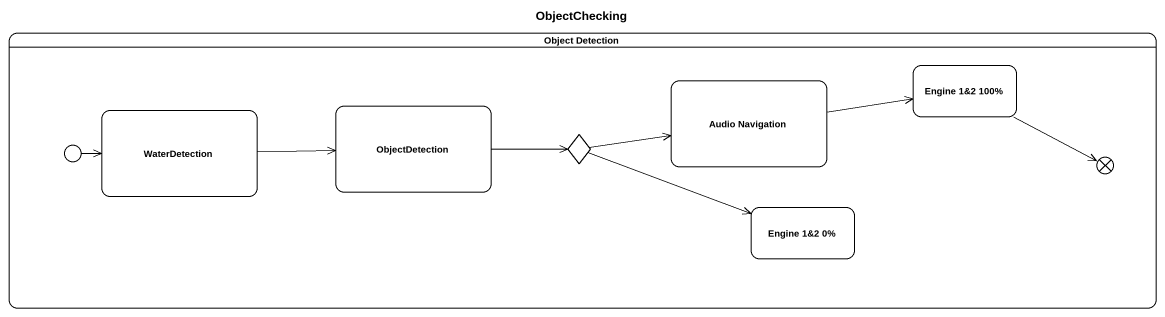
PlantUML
@startuml
title ObjectChecking
hide empty description
state "Object Detection" as Object_Detection {
  state "Audio Navigation" as Audio_Navigation
  state "Engine 1&2 100%" as Engine_1_2_100
  state WaterDetection
  state ObjectDetection
  state entry1 <<entryPoint>>
  state choice1 <<choice>>
  state exit1 <<exitPoint>>
  state "Engine 1&2 0%" as Engine_1_2_0
}
Audio_Navigation -right-> Engine_1_2_100
Engine_1_2_100 -right-> exit1
WaterDetection -right-> ObjectDetection
ObjectDetection -right-> choice1
entry1 -right-> WaterDetection
choice1 -right-> Audio_Navigation
choice1 -right-> Engine_1_2_0
@enduml
